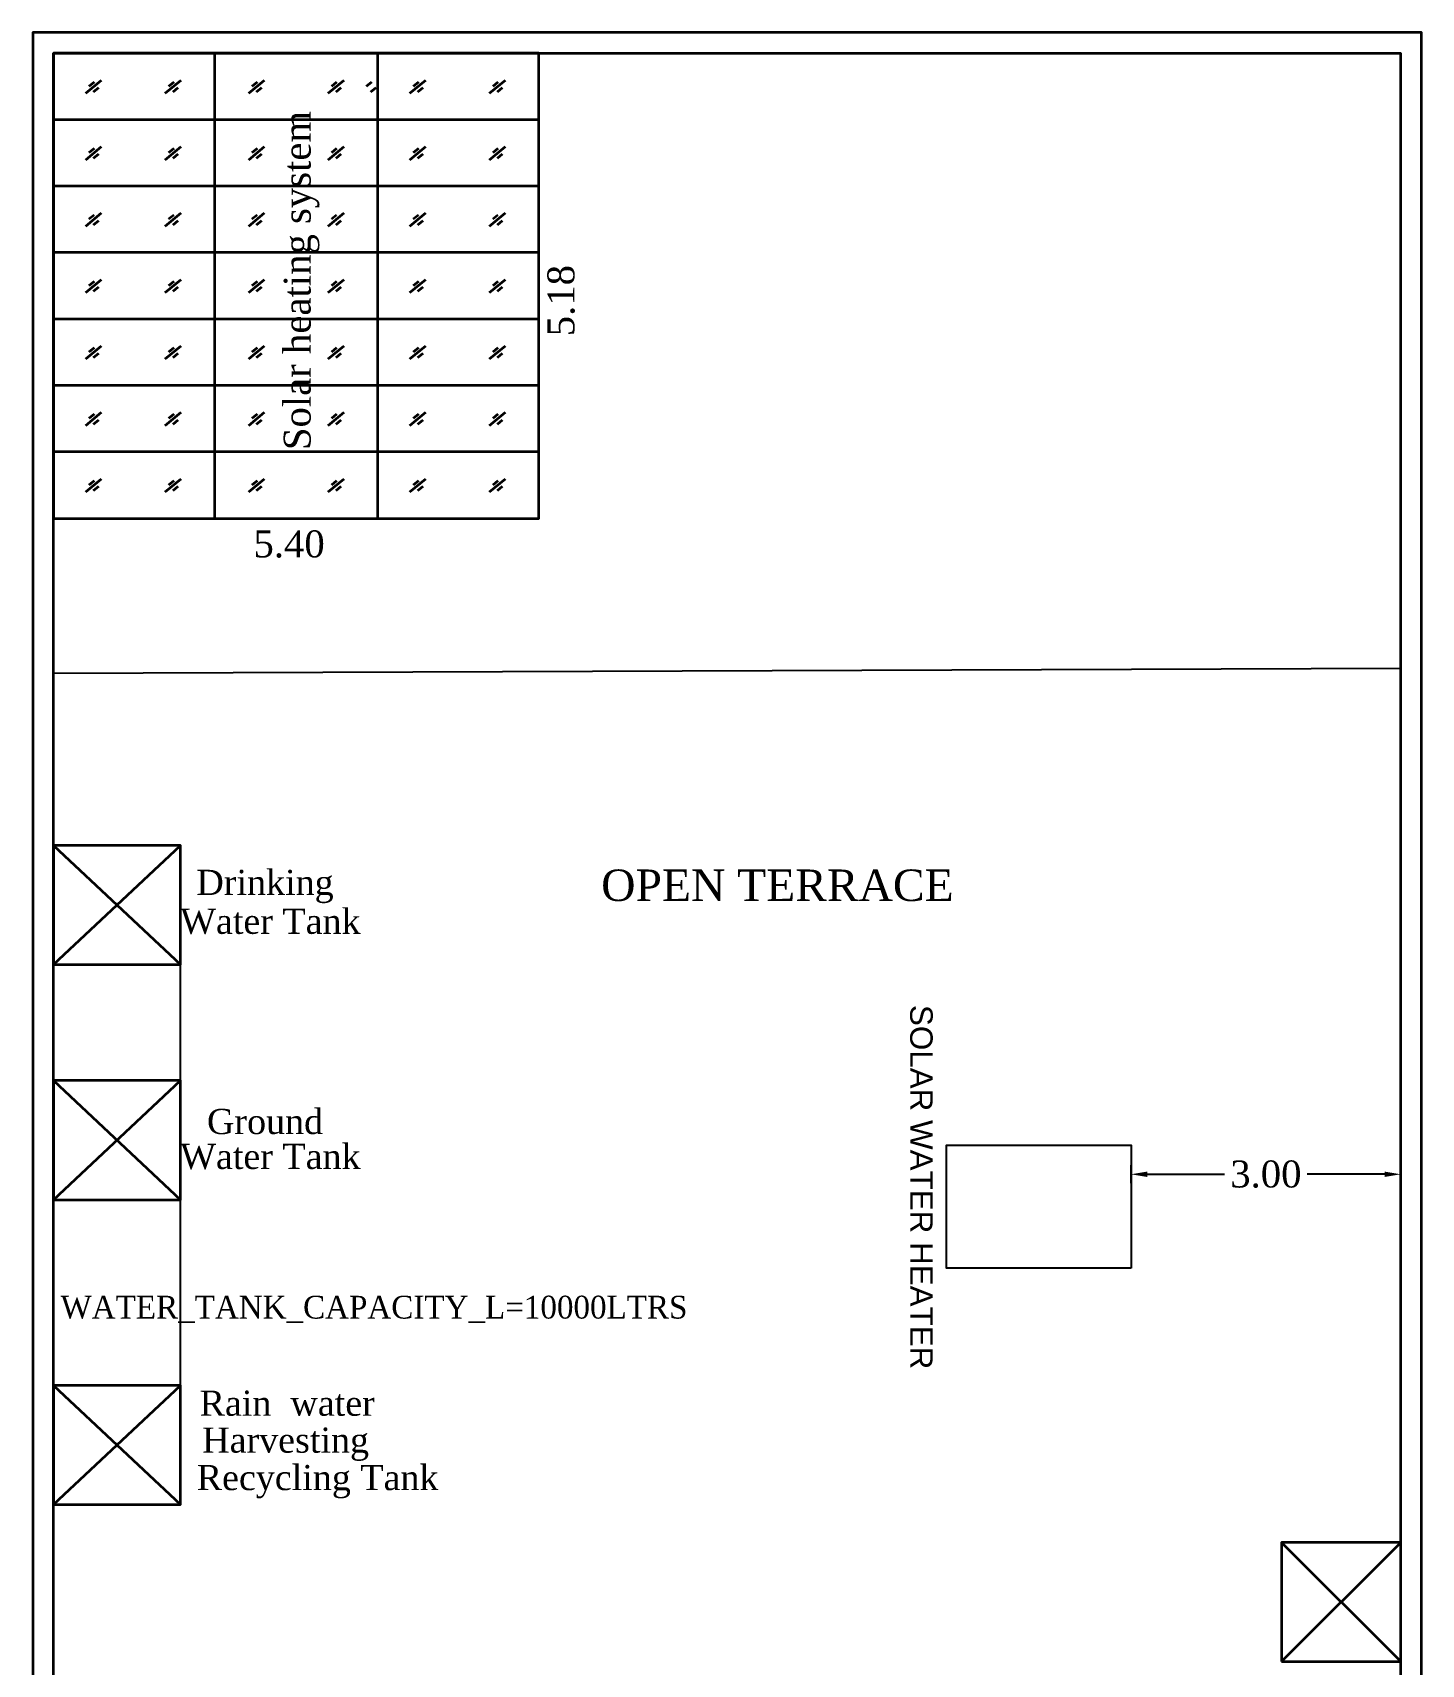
# Model space of a CAD drawing. Header units: metres. Extents: x 7518 to 7619, y -2370 to -2298.
# Drawn here: x 7599.72 to 7615.17, y -2350.29 to -2332.13 of the extents above; entities that cross this region are included whole.
import ezdxf
from ezdxf.enums import TextEntityAlignment as Align

# ---------------------------------------------------------------- set-up
doc = ezdxf.new("R2010")
doc.units = ezdxf.units.M
doc.header["$MEASUREMENT"] = 0
doc.header["$PDMODE"] = 98
for name, color, linetype in [('BLK_1_FLR_4_ROOF_AREA', 54, 'Continuous'), ('BLK_1_TERRACESERVICE_UTILITYDISTANCE', 1, 'Continuous'), ('SOLAR_PANEL', 3, 'Continuous'), ('SOLAR_WATER_HEATER', 1, 'Continuous'), ('WATER_TANK_CALCULATION', 150, 'Continuous')]:
    doc.layers.add(name, color=color, linetype=linetype)
doc.styles.add('ED', font='romantic.ttf', dxfattribs={"width": 0.96})
doc.styles.get("Standard").update_dxf_attribs({"font": 'times.ttf'})
doc.dimstyles.get("Standard").update_dxf_attribs({"dimtxt": 0.3, "dimasz": 0.18, "dimexe": 0.1, "dimexo": 0.1, "dimgap": 0.09, "dimtad": 0, "dimtih": 1, "dimtoh": 1, "dimzin": 0, "dimdsep": 46, "dimtxsty": 'Standard', "dimcen": 0.09, "dimadec": 0, "dimazin": 0, "dimtfac": 1, "dimtofl": 0, "dimtmove": 0, "dimatfit": 3, "dimfxl": 0, "dimtolj": 1, "dimtzin": 0, "dimarcsym": 0})

# ---------------------------------------------------------------- blocks, each defined once
blk = doc.blocks.new('*D116')
at = {"layer": 'BLK_1_TERRACESERVICE_UTILITYDISTANCE', "color": 0, "lineweight": -2}
for p, q in [((7611.942, -2344.931), (7611.942, -2344.731)), ((7612.122, -2344.831), (7612.981, -2344.831)), ((7614.762, -2344.831), (7613.902, -2344.831)), ((7614.942, -2344.931), (7614.942, -2344.731))]:
    blk.add_line(p, q, dxfattribs=at)
at = {"layer": 'BLK_1_TERRACESERVICE_UTILITYDISTANCE', "color": 0, "lineweight": 35}
for points in [[(7612.122, -2344.801), (7612.122, -2344.861), (7611.942, -2344.831)], [(7614.762, -2344.801), (7614.762, -2344.861), (7614.942, -2344.831)]]:
    blk.add_solid(points, dxfattribs=at)
at = {"layer": 'Defpoints', "color": 0, "lineweight": 35}
for p in [(7614.942, -2344.831), (7611.942, -2345.214), (7614.942, -2345.214)]:
    blk.add_point(p, dxfattribs=at)
at = {"layer": 'BLK_1_TERRACESERVICE_UTILITYDISTANCE', "color": 0, "insert": (7613.442, -2344.831), "char_height": 0.3, "attachment_point": 5}
blk.add_mtext('\\A1;3.00', dxfattribs=at)

msp = doc.modelspace()

# ---------------------------------------------------------------- linework, layer by layer
at = {"lineweight": 35}
for p, q in [((7599.952, -2332.355), (7614.942, -2332.355)), ((7599.952, -2352.095), (7599.952, -2332.355)), ((7601.745, -2332.355), (7601.745, -2337.531)), ((7603.559, -2332.355), (7603.559, -2337.531)), ((7600.406, -2332.676), (7600.348, -2332.724)), ((7601.291, -2332.676), (7601.233, -2332.724)), ((7602.22, -2332.676), (7602.162, -2332.724)), ((7603.104, -2332.676), (7603.047, -2332.724)), ((7603.491, -2332.676), (7603.433, -2332.724)), ((7604.013, -2332.676), (7603.956, -2332.724)), ((7604.898, -2332.676), (7604.84, -2332.724)), ((7600.454, -2332.74), (7600.396, -2332.788)), ((7601.338, -2332.74), (7601.281, -2332.788)), ((7602.267, -2332.74), (7602.209, -2332.788)), ((7603.152, -2332.74), (7603.094, -2332.788)), ((7603.538, -2332.74), (7603.48, -2332.788)), ((7604.061, -2332.74), (7604.003, -2332.788)), ((7604.945, -2332.74), (7604.888, -2332.788)), ((7605.353, -2333.095), (7599.952, -2333.095)), ((7605.353, -2333.095), (7599.952, -2333.095)), ((7600.406, -2333.416), (7600.348, -2333.464)), ((7600.454, -2333.479), (7600.396, -2333.527)), ((7601.291, -2333.416), (7601.233, -2333.464)), ((7601.338, -2333.479), (7601.281, -2333.527)), ((7602.22, -2333.416), (7602.162, -2333.464)), ((7602.267, -2333.479), (7602.209, -2333.527)), ((7603.104, -2333.416), (7603.047, -2333.464)), ((7603.152, -2333.479), (7603.094, -2333.527)), ((7604.013, -2333.416), (7603.956, -2333.464)), ((7604.061, -2333.479), (7604.003, -2333.527)), ((7604.898, -2333.416), (7604.84, -2333.464)), ((7604.945, -2333.479), (7604.888, -2333.527)), ((7605.353, -2333.834), (7599.952, -2333.834)), ((7600.406, -2334.155), (7600.348, -2334.203)), ((7600.454, -2334.219), (7600.396, -2334.267)), ((7601.291, -2334.155), (7601.233, -2334.203)), ((7601.338, -2334.219), (7601.281, -2334.267)), ((7602.22, -2334.155), (7602.162, -2334.203)), ((7602.267, -2334.219), (7602.209, -2334.267)), ((7603.104, -2334.155), (7603.047, -2334.203)), ((7603.152, -2334.219), (7603.094, -2334.267)), ((7604.013, -2334.155), (7603.956, -2334.203)), ((7604.061, -2334.219), (7604.003, -2334.267)), ((7604.898, -2334.155), (7604.84, -2334.203)), ((7604.945, -2334.219), (7604.888, -2334.267)), ((7605.353, -2334.573), (7599.952, -2334.573)), ((7600.406, -2334.894), (7600.348, -2334.942)), ((7600.454, -2334.958), (7600.396, -2335.006)), ((7601.291, -2334.894), (7601.233, -2334.942)), ((7601.338, -2334.958), (7601.281, -2335.006)), ((7602.22, -2334.894), (7602.162, -2334.942)), ((7602.267, -2334.958), (7602.209, -2335.006)), ((7603.104, -2334.894), (7603.047, -2334.942)), ((7603.152, -2334.958), (7603.094, -2335.006)), ((7604.013, -2334.894), (7603.956, -2334.942)), ((7604.061, -2334.958), (7604.003, -2335.006)), ((7604.898, -2334.894), (7604.84, -2334.942)), ((7604.945, -2334.958), (7604.888, -2335.006)), ((7605.353, -2335.313), (7599.952, -2335.313)), ((7600.406, -2335.634), (7600.348, -2335.682)), ((7600.454, -2335.697), (7600.396, -2335.745)), ((7601.291, -2335.634), (7601.233, -2335.682)), ((7601.338, -2335.697), (7601.281, -2335.745)), ((7602.22, -2335.634), (7602.162, -2335.682)), ((7602.267, -2335.697), (7602.209, -2335.745)), ((7603.104, -2335.634), (7603.047, -2335.682)), ((7603.152, -2335.697), (7603.094, -2335.745)), ((7604.013, -2335.634), (7603.956, -2335.682)), ((7604.061, -2335.697), (7604.003, -2335.745)), ((7604.898, -2335.634), (7604.84, -2335.682)), ((7604.945, -2335.697), (7604.888, -2335.745)), ((7605.353, -2336.052), (7599.952, -2336.052)), ((7600.406, -2336.373), (7600.348, -2336.421)), ((7600.454, -2336.437), (7600.396, -2336.485)), ((7601.291, -2336.373), (7601.233, -2336.421)), ((7601.338, -2336.437), (7601.281, -2336.485)), ((7602.22, -2336.373), (7602.162, -2336.421)), ((7602.267, -2336.437), (7602.209, -2336.485)), ((7603.104, -2336.373), (7603.047, -2336.421)), ((7603.152, -2336.437), (7603.094, -2336.485)), ((7604.013, -2336.373), (7603.956, -2336.421)), ((7604.061, -2336.437), (7604.003, -2336.485)), ((7604.898, -2336.373), (7604.84, -2336.421)), ((7604.945, -2336.437), (7604.888, -2336.485)), ((7605.353, -2336.791), (7599.952, -2336.791)), ((7600.406, -2337.112), (7600.348, -2337.16)), ((7600.454, -2337.176), (7600.396, -2337.224)), ((7601.291, -2337.112), (7601.233, -2337.16)), ((7601.338, -2337.176), (7601.281, -2337.224)), ((7602.22, -2337.112), (7602.162, -2337.16)), ((7602.267, -2337.176), (7602.209, -2337.224)), ((7603.104, -2337.112), (7603.047, -2337.16)), ((7603.152, -2337.176), (7603.094, -2337.224)), ((7604.013, -2337.112), (7603.956, -2337.16)), ((7604.061, -2337.176), (7604.003, -2337.224)), ((7604.898, -2337.112), (7604.84, -2337.16)), ((7604.945, -2337.176), (7604.888, -2337.224))]:
    msp.add_line(p, q, dxfattribs=at)
at = {"lineweight": 35, "ltscale": 0.5}
for p, q in [((7599.952, -2341.172), (7601.367, -2342.497)), ((7599.952, -2342.497), (7601.367, -2341.172)), ((7599.952, -2343.789), (7601.367, -2345.115)), ((7599.952, -2345.115), (7601.367, -2343.789)), ((7599.952, -2347.182), (7601.367, -2348.507)), ((7599.952, -2348.507), (7601.367, -2347.182)), ((7613.616, -2348.929), (7614.942, -2350.255)), ((7613.616, -2350.255), (7614.942, -2348.929))]:
    msp.add_line(p, q, dxfattribs=at)
at = {"lineweight": 35}
msp.add_lwpolyline([(7615.172, -2332.125), (7599.722, -2332.125), (7599.722, -2361.085), (7604.397, -2361.085), (7604.397, -2364.745), (7610.497, -2364.745), (7610.497, -2361.085), (7615.172, -2361.085)], close=True, dxfattribs=at)
for points in [[(7605.353, -2332.355), (7599.952, -2332.355), (7599.952, -2337.531), (7605.353, -2337.531), (7605.353, -2332.355)], [(7614.942, -2352.095), (7614.942, -2332.355)], [(7600.485, -2332.658), (7600.309, -2332.804)], [(7601.369, -2332.658), (7601.194, -2332.804)], [(7602.298, -2332.658), (7602.123, -2332.804)], [(7603.183, -2332.658), (7603.007, -2332.804)], [(7604.092, -2332.658), (7603.916, -2332.804)], [(7604.977, -2332.658), (7604.801, -2332.804)], [(7600.485, -2333.397), (7600.309, -2333.543)], [(7601.369, -2333.397), (7601.194, -2333.543)], [(7602.298, -2333.397), (7602.123, -2333.543)], [(7603.183, -2333.397), (7603.007, -2333.543)], [(7604.092, -2333.397), (7603.916, -2333.543)], [(7604.977, -2333.397), (7604.801, -2333.543)], [(7600.485, -2334.136), (7600.309, -2334.282)], [(7601.369, -2334.136), (7601.194, -2334.282)], [(7602.298, -2334.136), (7602.123, -2334.282)], [(7603.183, -2334.136), (7603.007, -2334.282)], [(7604.092, -2334.136), (7603.916, -2334.282)], [(7604.977, -2334.136), (7604.801, -2334.282)], [(7600.485, -2334.876), (7600.309, -2335.022)], [(7601.369, -2334.876), (7601.194, -2335.022)], [(7602.298, -2334.876), (7602.123, -2335.022)], [(7603.183, -2334.876), (7603.007, -2335.022)], [(7604.092, -2334.876), (7603.916, -2335.022)], [(7604.977, -2334.876), (7604.801, -2335.022)], [(7600.485, -2335.615), (7600.309, -2335.761)], [(7601.369, -2335.615), (7601.194, -2335.761)], [(7602.298, -2335.615), (7602.123, -2335.761)], [(7603.183, -2335.615), (7603.007, -2335.761)], [(7604.092, -2335.615), (7603.916, -2335.761)], [(7604.977, -2335.615), (7604.801, -2335.761)], [(7600.485, -2336.354), (7600.309, -2336.5)], [(7601.369, -2336.354), (7601.194, -2336.5)], [(7602.298, -2336.354), (7602.123, -2336.5)], [(7603.183, -2336.354), (7603.007, -2336.5)], [(7604.092, -2336.354), (7603.916, -2336.5)], [(7604.977, -2336.354), (7604.801, -2336.5)], [(7600.485, -2337.094), (7600.309, -2337.24)], [(7601.369, -2337.094), (7601.194, -2337.24)], [(7602.298, -2337.094), (7602.123, -2337.24)], [(7603.183, -2337.094), (7603.007, -2337.24)], [(7604.092, -2337.094), (7603.916, -2337.24)], [(7604.977, -2337.094), (7604.801, -2337.24)]]:
    msp.add_lwpolyline(points, dxfattribs=at)
at = {"lineweight": 35, "ltscale": 0.5}
for points in [[(7599.952, -2342.497), (7601.367, -2342.497), (7601.367, -2341.172), (7599.952, -2341.172)], [(7599.952, -2345.115), (7601.367, -2345.115), (7601.367, -2343.789), (7599.952, -2343.789)], [(7599.952, -2348.507), (7601.367, -2348.507), (7601.367, -2347.182), (7599.952, -2347.182)], [(7613.616, -2350.255), (7614.942, -2350.255), (7614.942, -2348.929), (7613.616, -2348.929)]]:
    msp.add_lwpolyline(points, close=True, dxfattribs=at)
at = {"layer": 'BLK_1_FLR_4_ROOF_AREA', "color": 20, "lineweight": 35}
msp.add_lwpolyline([(7599.722, -2352.095), (7615.172, -2352.095), (7615.172, -2332.125), (7599.722, -2332.125)], close=True, dxfattribs=at)
at = {"layer": 'SOLAR_PANEL', "color": 3}
msp.add_lwpolyline([(7599.952, -2339.253), (7614.942, -2339.199), (7614.942, -2332.355), (7599.952, -2332.355)], close=True, dxfattribs=at)
at = {"layer": 'SOLAR_WATER_HEATER', "color": 1}
msp.add_lwpolyline([(7611.942, -2345.876), (7609.887, -2345.876), (7609.887, -2344.506), (7611.942, -2344.506)], close=True, dxfattribs=at)
at = {"layer": 'WATER_TANK_CALCULATION', "linetype": 'ByBlock'}
msp.add_lwpolyline([(7599.952, -2348.507), (7601.367, -2348.507), (7601.367, -2341.172), (7599.952, -2341.172)], close=True, dxfattribs=at)

# ---------------------------------------------------------------- texts
at = {"lineweight": 35}
for s, p in [('Solar heating system', (7602.705, -2334.884)), ('5.18', (7605.6, -2335.108))]:
    msp.add_text(s, height=0.3, rotation=90, dxfattribs=at).set_placement(p, align=Align.MIDDLE)
for s, height, p in [('5.40', 0.3, (7602.575, -2337.816)), ('Drinking', 0.28, (7602.307, -2341.62)), ('Water Tank', 0.28, (7602.366, -2342.01)), ('Ground', 0.28, (7602.307, -2344.237)), ('Water Tank', 0.28, (7602.366, -2344.627)), ('Rain  water', 0.28, (7602.554, -2347.379)), ('Harvesting', 0.28, (7602.536, -2347.834)), ('Recycling Tank', 0.28, (7602.892, -2348.244))]:
    msp.add_text(s, height=height, dxfattribs=at).set_placement(p, align=Align.MIDDLE)
msp.add_text('OPEN TERRACE', height=0.35, dxfattribs=at).set_placement((7606.047, -2341.789))
at = {"color": 4, "insert": (7609.608, -2344.974, 0.005), "char_height": 0.25, "attachment_point": 5, "rotation": 270}
msp.add_mtext('{\\fArial|b0|i0|c0|p34;SOLAR WATER HEATER }', dxfattribs=at)
at = {"layer": 'WATER_TANK_CALCULATION', "linetype": 'ByBlock', "insert": (7600.032, -2346.183), "char_height": 0.25379, "attachment_point": 1, "style": 'ED'}
msp.add_mtext_dynamic_manual_height_columns('WATER_TANK_CAPACITY_L=10000LTRS', width=6.8667, gutter_width=1.269, heights=[0], dxfattribs=at)

# ---------------------------------------------------------------- dimensions: what is measured, and where the dimension line sits
at = {"layer": 'BLK_1_TERRACESERVICE_UTILITYDISTANCE', "color": 1}
dim = msp.add_linear_dim(base=(7614.942, -2344.831), p1=(7611.942, -2345.214), p2=(7614.942, -2345.214), dimstyle='Standard', dxfattribs=at)
dim.commit()
dim.dimension.update_dxf_attribs({"geometry": '*D116', "text_midpoint": (7613.442, -2344.831)})

doc.saveas('drawing.dxf')
